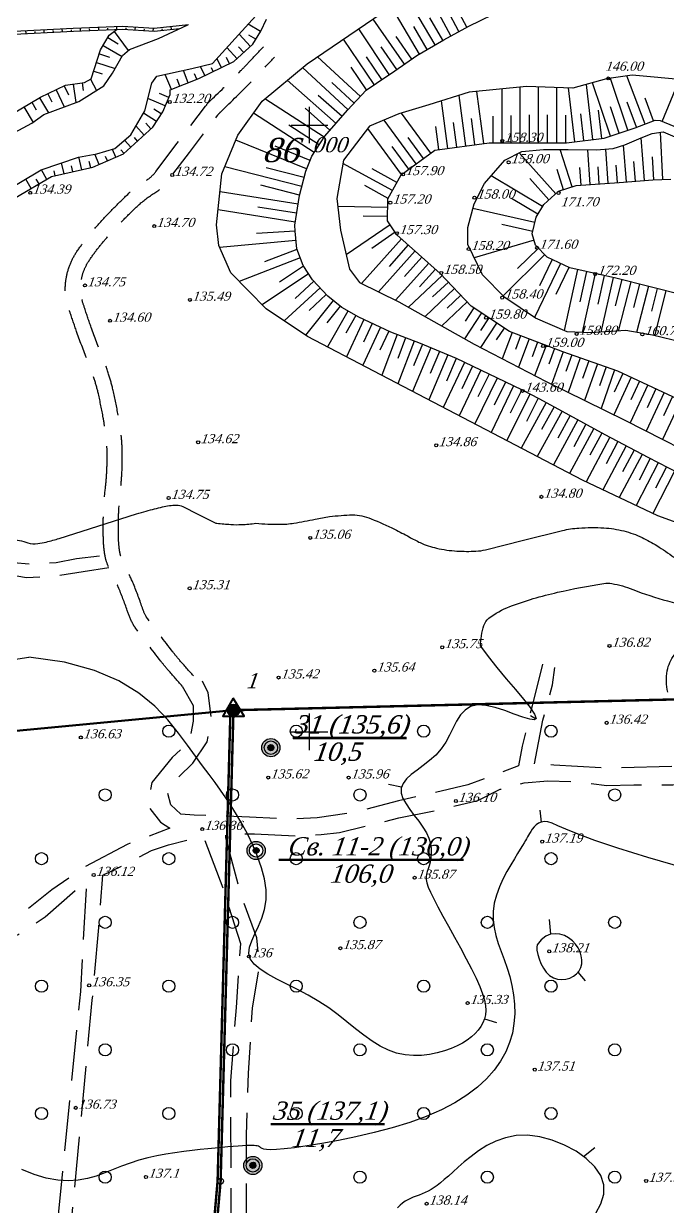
# Model space of a CAD drawing. Header units: millimetres. Extents: x 1400 to 4853, y -623 to 1865.
# Drawn here: x 2692.1 to 2755.8, y 1626.4 to 1743.3 of the extents above; entities that cross this region are included whole.
import ezdxf
from ezdxf.lldxf.tags import DXFTag

# ---------------------------------------------------------------- set-up
doc = ezdxf.new("R2010")
doc.units = ezdxf.units.MM
doc.linetypes.add('AHIDDEN2', pattern=[3, 1.5, -1.5])
doc.linetypes.add('AHIDDEN4', pattern=[7, 5, -2])
for name, color, linetype in [('00_Північ', 7, 'Continuous'), ('00_Північ_відмітки', 7, 'Continuous'), ('0_Лицензия', 6, 'Continuous'), ('CONT-MNR', 7, 'Continuous'), ('Андрей', 7, 'Continuous'), ('кресты', 7, 'Continuous'), ('Оцифровка_2012', 7, 'Continuous'), ('ПИКЕТЫ', 7, 'Continuous'), ('РАСТИТ', 7, 'Continuous'), ('Скважины', 7, 'Continuous'), ('Скважины_2011', 7, 'Continuous'), ('СІТУАЦІЯ', 7, 'Continuous')]:
    doc.layers.add(name, color=color, linetype=linetype)
doc.styles.add('universw', font='timesi.ttf', dxfattribs={"oblique": 10})
tags = doc.linetypes.add('New Line1', pattern=[1.5, 1, -0.5]).pattern_tags.tags
tags[6:7] = [DXFTag(74, 4), DXFTag(75, 0), DXFTag(340, '0'), DXFTag(46, 1.0), DXFTag(50, 0.0), DXFTag(44, 0.0), DXFTag(45, 0.0)]
tags[4:5] = [DXFTag(74, 4), DXFTag(75, 0), DXFTag(340, '0'), DXFTag(46, 1.0), DXFTag(50, 0.0), DXFTag(44, 0.0), DXFTag(45, 0.0)]

# ---------------------------------------------------------------- blocks, each defined once
blk = doc.blocks.new('372')
blk.add_circle((0, 0), 1)
blk = doc.blocks.new('368')
at = {"color": 0, "linetype": 'Continuous'}
blk.add_blockref('372', (0, 0), dxfattribs=at)
blk = doc.blocks.new('Свкажины')
at = {"layer": 'Скважины', "linetype": 'Continuous'}
h = blk.add_hatch(color=5, dxfattribs=at)
h.paths.add_polyline_path([(-3, 0, 1), (3, 0, 1)])
h.paths.add_polyline_path([(2.2, 0, -1), (-2.2, 0, -1)], flags=16)
at = {"layer": 'Скважины', "linetype": 'Continuous', "lineweight": 50}
h = blk.add_hatch(color=2, dxfattribs=at)
edge = h.paths.add_edge_path()
edge.add_arc((0, 0), 1, 0, 360)
at = {"layer": 'Скважины', "color": 0, "linetype": 'Continuous'}
for radius in [3, 2.2, 1]:
    blk.add_circle((0, 0), radius, dxfattribs=at)
blk = doc.blocks.new('Licenzia')
at = {"linetype": 'New Line1', "lineweight": 25}
h = blk.add_hatch(color=6, dxfattribs=at)
h.dxf.hatch_style = 1
h.set_gradient(color1=(255, 0, 255), color2=(255, 0, 255), centered=1, tint=1, name='INVCYLINDER')
edge = h.paths.add_edge_path()
edge.add_arc((0, 0), 2, 0, 360)
at = {"color": 6, "linetype": 'Continuous', "lineweight": 40, "flags": 128}
blk.add_lwpolyline([(-0.08, 4.01), (-3.48, -1.99), (3.45, -1.99)], close=True, dxfattribs=at)
at = {"color": 10, "linetype": 'Continuous', "lineweight": 25}
blk.add_circle((0, 0), 2, dxfattribs=at)

msp = doc.modelspace()

# ---------------------------------------------------------------- hatches: boundary and pattern name
at = {"layer": 'Скважины', "linetype": 'Continuous'}
for color, points in [(0, [(2717.4383, 1671.7444, 1), (2715.6383, 1671.7444, 1)]), (7, [(2716.8383, 1671.7444, 1), (2716.2383, 1671.7444, 1)]), (0, [(2715.6562, 1630.4359, 1), (2713.8562, 1630.4359, 1)]), (7, [(2715.0562, 1630.4359, 1), (2714.4562, 1630.4359, 1)])]:
    msp.add_hatch(color=color, dxfattribs=at).paths.add_polyline_path(points)

# ---------------------------------------------------------------- linework, layer by layer
at = {"color": 6, "linetype": 'Continuous', "lineweight": 60, "flags": 128}
msp.add_lwpolyline([(3144.4144, 1622.5005, 0.24, 0.24, 0), (3032.8199, 1555.7907, 0.24, 0.24, 0), (3018.8744, 1523.7908, 0.24, 0.24, 0), (2987.3207, 1481.6199, 0.24, 0.24, 0), (2991.6614, 1385.4672, 0.24, 0.24, 0), (2843.9613, 1431.7361, 0.24, 0.24, 0), (2695.2589, 1447.0788, 0.24, 0.24, 0), (2711.2688, 1628.8933, 0.24, 0.24, 0), (2712.5497, 1675.7396, 0, 0, 0), (2806.1021, 1678.0284, 0.24, 0.24, 0), (2909.7376, 1712.7799, 0.24, 0.24, 0), (2967.6908, 1719.2535, 0.24, 0.24, 0), (3085.4663, 1716.8193, 0.24, 0.24, 0), (3121.1623, 1734.8067, 0.24, 0.24, 0), (3144.4153, 1734.688, 0.24, 0.24, 0)], format="xyseb", dxfattribs=at)
at = {"color": 1, "linetype": 'Continuous', "lineweight": 211, "const_width": 0.24, "flags": 128}
msp.add_lwpolyline([(2712.8418, 1675.4467), (2806.1546, 1677.7296), (2909.8027, 1712.4853), (2967.7044, 1718.9532), (3084.808, 1716.5431), (3133.365, 1615.9104), (3032.5835, 1555.9992), (3018.6133, 1523.9427), (2987.0162, 1481.7136), (2991.3424, 1385.8815), (2844.0222, 1432.0314), (2695.5837, 1447.3469), (2711.5685, 1628.8761)], close=True, dxfattribs=at)
at = {"color": 7, "linetype": 'Continuous', "lineweight": 50, "flags": 128}
msp.add_lwpolyline([(2758.0423, 1339.7067), (2692.7023, 1344.9267), (2583.6093, 1353.1827, -0.37665893), (2557.6357, 1380.3754), (2553.3126, 1443.2455), (2551.4534, 1466.9327), (2559.0536, 1529.656), (2564.1924, 1580.9801), (2565.5951, 1599.3905), (2569.222, 1641.163, -0.34034588), (2591.1699, 1664.6371), (2631.7289, 1667.7403), (2712.8418, 1675.4467), (2806.1546, 1677.7296)], format="xyb", dxfattribs=at)
at = {"layer": '00_Північ', "linetype": 'Continuous'}
for p, q in [((2692.3277, 1742.3507), (2692.3126, 1742.6503)), ((2694.1254, 1742.4412), (2694.1103, 1742.7408)), ((2695.9231, 1742.5317), (2695.908, 1742.8313)), ((2697.7211, 1742.617), (2697.7082, 1742.9168)), ((2699.5194, 1742.6946), (2699.5065, 1742.9944)), ((2701.3177, 1742.7722), (2701.3048, 1743.072)), ((2703.1143, 1742.7105), (2703.1349, 1743.0098)), ((2704.91, 1742.5865), (2704.9307, 1742.8858)), ((2706.6997, 1742.766), (2706.6673, 1743.0643))]:
    msp.add_line(p, q, dxfattribs=at)
at = {"layer": '00_Північ', "color": 250, "linetype": 'Continuous'}
for p, q in [((2693.2265, 1742.3959), (2693.219, 1742.5457)), ((2695.0243, 1742.4864), (2695.0167, 1742.6362)), ((2696.822, 1742.5769), (2696.8144, 1742.7267)), ((2698.6203, 1742.6558), (2698.6138, 1742.8057)), ((2700.4186, 1742.7334), (2700.4121, 1742.8833)), ((2702.2164, 1742.7725), (2702.2267, 1742.9221)), ((2704.0121, 1742.6485), (2704.0225, 1742.7982)), ((2705.805, 1742.6687), (2705.7888, 1742.8178))]:
    msp.add_line(p, q, dxfattribs=at)
at = {"layer": '00_Північ', "color": 5, "linetype": 'Continuous', "flags": 128}
for points in [[(2689.5149, 1726.3434), (2693.8323, 1728.8727), (2697.5052, 1730.1411), (2699.3351, 1730.4499), (2701.1174, 1730.9724), (2702.6919, 1732.3502), (2704.0705, 1734.7238), (2704.7617, 1737.4297), (2705.273, 1738.1381), (2708.733, 1738.8843), (2710.7616, 1739.3911), (2713.3463, 1742.2335), (2715.0373, 1744.1075)], [(2666.3495, 1695.2727), (2666.5647, 1696.6217), (2665.6452, 1700.043), (2665.2735, 1701.9394), (2665.2735, 1703.3862), (2666.9135, 1706.5477), (2670.3225, 1710.6898), (2671.0192, 1712.8309), (2671.3011, 1714.9549), (2671.1034, 1718.6163), (2671.5512, 1720.0938), (2674.6129, 1722.3992), (2677.3242, 1723.7307), (2683.6655, 1728.5425), (2690.7437, 1732.3529), (2692.8899, 1733.4846), (2694.0929, 1734.335), (2697.5493, 1735.6349), (2700.0011, 1737.1828), (2700.8861, 1738.4458), (2701.8779, 1740.1661), (2702.541, 1740.7676), (2705.4325, 1741.8765), (2708.3372, 1743.2288)], [(2690.5149, 1742.5598), (2696.9887, 1742.8857), (2701.8769, 1743.0967), (2704.9899, 1742.8817), (2708.3849, 1743.2512)]]:
    msp.add_lwpolyline(points, dxfattribs=at)
at = {"layer": '00_Північ', "linetype": 'Continuous', "flags": 128}
for points in [[(2691.2463, 1726.1064), (2694.8414, 1728.2017), (2698.9368, 1729.1386), (2701.963, 1730.4536), (2704.8468, 1733.0786), (2705.836, 1734.6134), (2706.5648, 1736.3303), (2706.5648, 1736.7725), (2709.4281, 1737.9171), (2712.8901, 1739.582), (2714.7677, 1741.3103), (2715.5318, 1742.6012), (2716.0958, 1743.7648)], [(2687.146, 1732.1663), (2693.7507, 1736.0585), (2696.2232, 1737.2389), (2698.113, 1737.5222), (2698.7744, 1737.8841), (2699.6953, 1740.7357), (2700.5392, 1742.1977), (2701.3196, 1742.7723)], [(2690.53, 1742.2602), (2697.0027, 1742.586), (2701.8731, 1742.7962), (2704.9959, 1742.5806), (2707.5395, 1742.8574)], [(2757.7001, 1737.7445), (2752.2871, 1738.238), (2749.7421, 1737.8584), (2746.4135, 1736.959), (2741.8185, 1737.1048), (2736.145, 1736.5481), (2732.1588, 1735.3174), (2729.2096, 1734.4105), (2726.2929, 1733.1798), (2723.7326, 1729.8438), (2723.052, 1726.0544), (2723.4344, 1722.8972), (2724.305, 1719.0625), (2725.3157, 1717.7213), (2729.2088, 1715.8161), (2736.6366, 1711.6424), (2743.7577, 1707.9369), (2751.5564, 1704.1237), (2760.8931, 1699.369)], [(2757.7824, 1705.756), (2750.8742, 1708.9778), (2745.4244, 1710.8955), (2740.1281, 1712.89), (2736.366, 1715.3895), (2733.2863, 1718.6327), (2729.0144, 1722.4552), (2728.0681, 1723.8382), (2728.1145, 1725.9959), (2729.4146, 1728.3857), (2732.7578, 1730.8219), (2738.1423, 1731.5598), (2745.769, 1731.5598), (2749.5046, 1732.0006), (2752.5657, 1733.0376), (2754.5632, 1733.7894), (2755.0561, 1733.7375), (2760.9991, 1731.2904)], [(2757.454, 1716.4544), (2750.6723, 1718.1705), (2746.1146, 1719.1815), (2743.8854, 1720.2526), (2742.7279, 1721.4236), (2742.3993, 1722.5518), (2742.7708, 1724.1798), (2743.5255, 1725.4454), (2745.006, 1726.7568), (2746.7333, 1727.3173), (2750.9755, 1727.6219), (2754.3316, 1727.8848), (2756.107, 1727.9686)]]:
    msp.add_lwpolyline(points, dxfattribs=at)
at = {"layer": '00_Північ_відмітки', "color": 7, "linetype": 'Continuous'}
for centre in [(2749.9049, 1737.914), (2706.5403, 1735.5827), (2739.4269, 1731.7288), (2740.0545, 1729.6181), (2706.7809, 1728.3649), (2729.6173, 1728.4383), (2692.7353, 1726.6096), (2736.6823, 1726.1241), (2744.993, 1726.5891), (2728.3541, 1725.6292), (2704.9986, 1723.314), (2729.0064, 1722.6077), (2736.1087, 1721.037), (2742.8716, 1721.1625), (2733.3922, 1718.6762), (2748.6246, 1718.5804), (2698.1475, 1717.4488), (2708.5305, 1716.0207), (2739.4241, 1716.2421), (2737.8346, 1714.2559), (2700.6401, 1713.948), (2746.7882, 1712.6557), (2753.2828, 1712.616), (2743.4683, 1711.4565), (2741.4295, 1707.0178), (2709.3455, 1701.9367), (2732.8964, 1701.6402), (2706.4268, 1696.4269), (2743.3035, 1696.5441), (2720.4296, 1692.484)]:
    msp.add_circle(centre, 0.15, dxfattribs=at)
at = {"layer": 'CONT-MNR', "linetype": 'Continuous'}
for p, q in [((2735.936, 1742.9691), (2733.62, 1747.2758)), ((2734.3507, 1742.1166), (2731.9672, 1746.5488)), ((2731.2339, 1740.3158), (2728.538, 1744.8873)), ((2732.7844, 1741.2302), (2730.1468, 1745.7027)), ((2729.7438, 1739.3074), (2726.6454, 1743.7747)), ((2701.032, 1742.5606), (2702.4279, 1740.665)), ((2715.5121, 1742.568), (2714.2971, 1743.2872)), ((2728.2565, 1738.2936), (2725.2522, 1742.8324)), ((2714.5186, 1741.081), (2713.4015, 1742.2946)), ((2726.7573, 1737.2974), (2723.7084, 1741.7882)), ((2699.9453, 1741.1688), (2701.8291, 1740.0813)), ((2713.1943, 1739.862), (2712.1859, 1740.9574)), ((2725.3927, 1736.1417), (2721.1492, 1740.0573)), ((2699.2958, 1739.4987), (2701.1483, 1738.9005)), ((2710.0183, 1738.201), (2709.5871, 1739.0977)), ((2711.6405, 1738.9811), (2711.2075, 1739.8815)), ((2724.172, 1734.8188), (2719.6606, 1738.9816)), ((2698.6838, 1737.8345), (2699.2871, 1736.732)), ((2706.6934, 1736.8239), (2706.0971, 1738.3158)), ((2708.3648, 1737.4921), (2707.8817, 1738.7007)), ((2722.9816, 1733.4687), (2718.1447, 1737.726)), ((2751.8546, 1732.7967), (2750.1207, 1737.9149)), ((2753.5476, 1733.4072), (2751.759, 1738.1592)), ((2755.2588, 1733.654), (2756.9706, 1737.811)), ((2695.2861, 1736.7915), (2696.0987, 1735.0894)), ((2696.9764, 1737.3518), (2697.2506, 1735.5226)), ((2737.6166, 1731.4878), (2736.9127, 1736.6234)), ((2739.4117, 1731.5598), (2739.4117, 1736.8686)), ((2741.2117, 1731.5598), (2741.2117, 1737.0452)), ((2743.0117, 1731.5598), (2743.0117, 1737.0669)), ((2744.8117, 1731.5598), (2744.8117, 1737.0098)), ((2746.6059, 1731.6586), (2745.9789, 1736.9728)), ((2748.3935, 1731.8695), (2747.7504, 1737.3202)), ((2750.1498, 1732.2191), (2748.3654, 1737.4864)), ((2693.6657, 1736.0084), (2694.5505, 1734.5071)), ((2706.0884, 1735.208), (2704.3795, 1735.9334)), ((2721.8059, 1732.1073), (2715.9316, 1735.8929)), ((2734.0499, 1730.999), (2733.4053, 1735.7022)), ((2735.8333, 1731.2434), (2735.1484, 1736.2404)), ((2692.115, 1735.0946), (2693.0126, 1733.5714)), ((2705.2108, 1733.6433), (2703.9245, 1734.4724)), ((2720.8309, 1730.5942), (2714.8168, 1734.4699)), ((2732.3571, 1730.5299), (2729.4708, 1734.4908)), ((2704.0126, 1732.3192), (2703.1953, 1733.217)), ((2730.9024, 1729.4699), (2727.7507, 1733.7949)), ((2729.4476, 1728.4098), (2726.1281, 1732.9651)), ((2753.5073, 1727.8202), (2753.1769, 1732.039)), ((2755.3037, 1727.9307), (2755.0834, 1732.5971)), ((2701.2032, 1730.1234), (2700.8663, 1730.8987)), ((2702.6815, 1731.1075), (2702.0565, 1731.7941)), ((2720.0779, 1728.9656), (2713.0886, 1731.819)), ((2746.3458, 1727.1916), (2745.1499, 1730.8773)), ((2748.1224, 1727.417), (2747.8756, 1730.8535)), ((2749.9177, 1727.546), (2749.6745, 1730.9329)), ((2751.7128, 1727.6797), (2751.4279, 1731.3171)), ((2696.0816, 1728.4855), (2695.8348, 1729.5643)), ((2697.8363, 1728.8869), (2697.5477, 1730.1483)), ((2699.5523, 1729.4061), (2699.1149, 1730.4127)), ((2728.5739, 1726.8405), (2723.6721, 1729.5072)), ((2744.713, 1726.4973), (2741.1152, 1730.559)), ((2694.3855, 1727.936), (2693.8383, 1728.8748)), ((2719.599, 1727.2325), (2711.9966, 1729.1801)), ((2692.8303, 1727.0296), (2692.2846, 1727.966)), ((2743.4161, 1725.262), (2738.3372, 1728.2904)), ((2719.2303, 1725.4726), (2711.5136, 1726.714)), ((2718.9444, 1723.6954), (2711.3218, 1724.9217)), ((2728.0965, 1725.1575), (2723.1478, 1725.264)), ((2742.6507, 1723.6533), (2736.5305, 1725.05)), ((2728.3393, 1723.4418), (2723.9869, 1720.4637)), ((2719.014, 1721.9043), (2711.4594, 1721.2044)), ((2729.4649, 1722.052), (2725.5063, 1717.628)), ((2742.5867, 1721.9083), (2736.6627, 1720.1825)), ((2719.4327, 1720.1712), (2713.4101, 1717.8473)), ((2730.8063, 1720.8518), (2727.1861, 1716.8059)), ((2743.6384, 1720.5025), (2739.5154, 1716.4273)), ((2732.1477, 1719.6515), (2728.866, 1715.9838)), ((2745.1911, 1719.6252), (2742.6141, 1714.2617)), ((2746.8716, 1719.0136), (2745.5365, 1712.9948)), ((2720.2712, 1718.5907), (2715.6881, 1715.5334)), ((2733.4737, 1718.4354), (2730.1553, 1715.2842)), ((2748.6289, 1718.6238), (2747.3337, 1712.785)), ((2750.3862, 1718.234), (2749.1834, 1712.8116)), ((2721.4056, 1717.1998), (2717.8673, 1713.9418)), ((2734.7132, 1717.1301), (2731.7975, 1714.3615)), ((2752.1332, 1717.8008), (2750.8995, 1712.9256)), ((2753.8782, 1717.3592), (2752.7217, 1712.7891)), ((2755.6232, 1716.9177), (2754.496, 1712.4633)), ((2722.695, 1715.9506), (2719.9543, 1712.5452)), ((2735.9526, 1715.8248), (2733.4398, 1713.4387)), ((2724.1616, 1714.9167), (2722.1461, 1711.3682)), ((2737.3652, 1714.7256), (2735.6756, 1712.1824)), ((2725.747, 1714.0669), (2724.0288, 1710.3849)), ((2727.3781, 1713.3057), (2725.6259, 1709.5508)), ((2738.8645, 1713.7295), (2737.2617, 1711.3171)), ((2729.0285, 1712.5901), (2727.5009, 1708.5715)), ((2740.3929, 1712.7902), (2739.416, 1710.1961)), ((2742.0774, 1712.1559), (2741.0243, 1709.3593)), ((2730.711, 1711.9505), (2729.1075, 1707.7321)), ((2732.3779, 1711.272), (2730.5587, 1706.9739)), ((2743.7619, 1711.5216), (2742.6325, 1708.5224)), ((2745.4466, 1710.8877), (2744.3127, 1707.6655)), ((2734.0356, 1710.5703), (2732.1593, 1706.1376)), ((2735.6789, 1709.8369), (2733.5836, 1705.3935)), ((2747.1445, 1710.2902), (2745.9408, 1706.8695)), ((2748.8425, 1709.6927), (2747.5689, 1706.0734)), ((2737.307, 1709.0691), (2735.1803, 1704.5593)), ((2750.5404, 1709.0952), (2749.197, 1705.2774)), ((2738.9302, 1708.2913), (2736.7216, 1703.754)), ((2740.5487, 1707.5035), (2738.3177, 1702.9202)), ((2752.1848, 1708.3665), (2750.4568, 1704.6613)), ((2753.8162, 1707.6057), (2752.0702, 1703.8621)), ((2742.1629, 1706.7072), (2739.8663, 1702.1111)), ((2755.4475, 1706.8449), (2753.6752, 1703.0447)), ((2743.7598, 1705.8773), (2741.2927, 1701.3659)), ((2745.3391, 1705.0136), (2742.8884, 1700.5322)), ((2757.0788, 1706.0841), (2755.2801, 1702.2274)), ((2746.9184, 1704.15), (2744.4844, 1699.6983)), ((2748.4978, 1703.2865), (2746.0801, 1698.8647)), ((2750.0803, 1702.4289), (2747.7384, 1698.017)), ((2751.6702, 1701.5849), (2749.3672, 1697.2464)), ((2753.2601, 1700.741), (2750.996, 1696.4758)), ((2754.8571, 1699.9107), (2752.6839, 1695.6773)), ((2756.4584, 1699.0887), (2754.3119, 1694.9071))]:
    msp.add_line(p, q, dxfattribs=at)
at = {"layer": 'CONT-MNR', "color": 250, "linetype": 'Continuous'}
for p, q in [((2735.1433, 1742.5428), (2733.9684, 1744.7276)), ((2733.5596, 1741.6874), (2732.2575, 1743.8955)), ((2732.0092, 1740.773), (2730.6758, 1743.034)), ((2700.3952, 1741.9483), (2701.4486, 1741.3402)), ((2715.0537, 1741.7935), (2714.3678, 1742.1995)), ((2730.4833, 1739.8203), (2728.9371, 1742.0496)), ((2699.5724, 1740.3552), (2700.5902, 1740.0265)), ((2713.8564, 1740.4715), (2713.3251, 1741.0487)), ((2727.506, 1737.7968), (2726.0063, 1740.0625)), ((2729.0042, 1738.7944), (2727.452, 1741.0324)), ((2710.8294, 1738.591), (2710.654, 1738.9557)), ((2712.4516, 1739.3711), (2712.1562, 1739.9855)), ((2726.0127, 1736.7918), (2724.4878, 1739.0379)), ((2699.0192, 1738.6423), (2699.8366, 1738.3783)), ((2707.5291, 1737.158), (2707.2593, 1737.8331)), ((2709.2005, 1737.8261), (2708.987, 1738.3603)), ((2696.0983, 1737.1792), (2696.5212, 1736.2933)), ((2697.8664, 1737.4852), (2697.9794, 1736.7315)), ((2724.7823, 1735.4803), (2722.5828, 1737.5098)), ((2692.8904, 1735.5515), (2693.3202, 1734.8221)), ((2694.4739, 1736.4037), (2694.8635, 1735.5876)), ((2706.4401, 1736.0364), (2705.5224, 1736.426)), ((2723.5762, 1734.1443), (2721.2113, 1736.2258)), ((2752.7053, 1733.0901), (2751.7769, 1735.5568)), ((2754.3899, 1733.7242), (2753.5476, 1735.962)), ((2705.6983, 1734.3998), (2704.9639, 1734.8732)), ((2722.387, 1732.7931), (2719.9149, 1734.9689)), ((2740.3117, 1731.5598), (2740.3117, 1734.2584)), ((2742.1117, 1731.5598), (2742.1117, 1734.3276)), ((2743.9117, 1731.5598), (2743.9117, 1734.2991)), ((2745.7117, 1731.5598), (2745.7117, 1734.2705)), ((2747.4997, 1731.764), (2747.1859, 1734.4235)), ((2749.2873, 1731.9749), (2748.958, 1734.7662)), ((2751.0022, 1732.5079), (2750.119, 1735.1148)), ((2704.6781, 1732.925), (2704.1738, 1733.4791)), ((2721.3184, 1731.3508), (2718.327, 1733.2785)), ((2733.1583, 1730.8768), (2732.846, 1733.155)), ((2734.9416, 1731.1212), (2734.6092, 1733.5463)), ((2736.7249, 1731.3656), (2736.3724, 1733.9375)), ((2738.5117, 1731.5598), (2738.5117, 1734.1701)), ((2703.347, 1731.7134), (2703.0342, 1732.0571)), ((2731.6297, 1729.9999), (2730.1161, 1732.0771)), ((2702.0159, 1730.5017), (2701.6975, 1730.8515)), ((2720.4181, 1729.7988), (2716.9652, 1731.2085)), ((2730.175, 1728.9398), (2728.537, 1731.1877)), ((2698.7136, 1729.0876), (2698.5751, 1729.6929)), ((2700.3777, 1729.7647), (2700.1868, 1730.2042)), ((2752.61, 1727.7499), (2752.4565, 1729.7106)), ((2754.4047, 1727.8882), (2754.2969, 1730.1713)), ((2695.2043, 1728.2847), (2695.0917, 1728.7768)), ((2696.959, 1728.6862), (2696.8247, 1729.273)), ((2719.8224, 1728.1044), (2716.0833, 1729.0622)), ((2729.004, 1727.631), (2726.5457, 1728.9685)), ((2745.4898, 1726.9138), (2744.8473, 1728.8939)), ((2747.2247, 1727.3526), (2747.0985, 1729.1092)), ((2749.02, 1727.4815), (2748.8992, 1729.165)), ((2750.8154, 1727.6104), (2750.6919, 1729.3312)), ((2693.6079, 1727.4828), (2693.3345, 1727.9518)), ((2719.3757, 1726.3607), (2715.5311, 1727.3456)), ((2728.1438, 1726.0499), (2725.8242, 1727.3118)), ((2744.0393, 1725.9006), (2742.1605, 1728.0215)), ((2742.9552, 1724.489), (2740.3478, 1726.0436)), ((2719.0873, 1724.584), (2715.2525, 1725.2009)), ((2728.0771, 1724.2577), (2725.6671, 1724.3096)), ((2718.9311, 1722.8005), (2715.1051, 1722.5675)), ((2728.8475, 1722.699), (2726.5244, 1721.1094)), ((2742.4504, 1722.7758), (2739.3698, 1723.4789)), ((2730.1356, 1721.4519), (2728.2409, 1719.3344)), ((2719.1087, 1721.0109), (2715.9153, 1719.7787)), ((2731.477, 1720.2516), (2729.7515, 1718.3233)), ((2743.0057, 1721.1426), (2740.9444, 1719.1052)), ((2719.7717, 1719.3394), (2717.4084, 1717.7629)), ((2732.8184, 1719.0514), (2731.2514, 1717.3001)), ((2744.3799, 1720.015), (2743.121, 1717.3949)), ((2746.0023, 1719.2355), (2744.718, 1716.5623)), ((2720.7959, 1717.8619), (2718.9469, 1716.1593)), ((2747.7503, 1718.8187), (2747.0862, 1715.8249)), ((2749.5076, 1718.4289), (2748.8777, 1715.5892)), ((2751.2607, 1718.0216), (2750.608, 1715.4423)), ((2734.0934, 1717.7827), (2732.5349, 1716.3028)), ((2753.0057, 1717.58), (2752.4193, 1715.2626)), ((2754.7507, 1717.1384), (2754.1806, 1714.8858)), ((2722.0152, 1716.5377), (2720.326, 1714.9823)), ((2735.3329, 1716.4775), (2733.9758, 1715.1888)), ((2723.3961, 1715.3863), (2722.0727, 1713.742)), ((2724.9442, 1714.4722), (2723.9442, 1712.7118)), ((2736.6156, 1715.2236), (2735.7522, 1713.9241)), ((2726.5625, 1713.6863), (2725.695, 1711.8271)), ((2738.1149, 1714.2275), (2737.2886, 1712.9839)), ((2739.6141, 1713.2314), (2738.8394, 1712.0654)), ((2728.1937, 1712.9251), (2727.3091, 1711.0295)), ((2729.8698, 1712.2703), (2729.087, 1710.211)), ((2741.2351, 1712.4731), (2740.7276, 1711.1254)), ((2731.5491, 1711.6228), (2730.6538, 1709.5074)), ((2733.2068, 1710.9212), (2732.2829, 1708.7385)), ((2742.9196, 1711.8387), (2742.374, 1710.3898)), ((2744.6042, 1711.2044), (2744.0204, 1709.6542)), ((2734.8644, 1710.2195), (2733.912, 1707.9695)), ((2746.2956, 1710.5889), (2745.7112, 1708.9282)), ((2747.9935, 1709.9915), (2747.3742, 1708.2314)), ((2736.493, 1709.453), (2735.4375, 1707.2147)), ((2738.121, 1708.6852), (2737.0223, 1706.4281)), ((2749.6915, 1709.394), (2749.0372, 1707.5347)), ((2751.3692, 1708.7469), (2750.5087, 1706.9018)), ((2739.7394, 1707.8974), (2738.6295, 1705.6172)), ((2753.0005, 1707.9861), (2752.133, 1706.126)), ((2741.3579, 1707.1095), (2740.2132, 1704.8187)), ((2742.968, 1706.3049), (2741.8161, 1703.9996)), ((2754.6318, 1707.2253), (2753.7522, 1705.3394)), ((2756.2631, 1706.4645), (2755.3704, 1704.5503)), ((2744.5495, 1705.4454), (2743.32, 1703.1972)), ((2746.1288, 1704.5818), (2744.9077, 1702.3485)), ((2747.7081, 1703.7183), (2746.4952, 1701.4999)), ((2749.2875, 1702.8548), (2748.0827, 1700.6513)), ((2750.8752, 1702.0069), (2749.714, 1699.8193)), ((2752.4651, 1701.1629), (2751.3234, 1699.012)), ((2754.0564, 1700.3217), (2752.9632, 1698.192)), ((2755.6578, 1699.4997), (2754.5778, 1697.3959))]:
    msp.add_line(p, q, dxfattribs=at)
at = {"layer": 'CONT-MNR', "linetype": 'Continuous', "flags": 128}
msp.add_lwpolyline([(2760.2793, 1711.0633), (2754.2797, 1712.5156), (2751.6575, 1712.9759), (2748.157, 1712.7435), (2745.8543, 1712.8597), (2742.7076, 1714.1979), (2739.6711, 1716.2697), (2737.4812, 1718.4874), (2736.0321, 1721.4885), (2736.0059, 1723.1624), (2736.6601, 1725.5163), (2737.67, 1727.5165), (2739.6706, 1729.8371), (2741.3729, 1730.6878), (2743.5124, 1730.8717), (2745.9384, 1730.8801), (2748.71, 1730.8421), (2750.4052, 1731.0016), (2751.5522, 1731.3554), (2753.1664, 1732.0347), (2754.2605, 1732.4836), (2755.3435, 1732.6329), (2756.974, 1731.9363)], dxfattribs=at)
at = {"layer": 'CONT-MNR', "color": 30, "linetype": 'Continuous', "flags": 128}
for points in [[(2690.8575, 1692.3193, -0.06873064), (2692.4893, 1692.011, 0.11558975), (2693.4808, 1691.9178, 0.02581402), (2694.3246, 1692.0783, 0.01663273), (2695.6079, 1692.4374), (2699.4389, 1693.6482), (2703.2415, 1694.8501, -0.01012679), (2704.219, 1695.1374, -0.00627258), (2705.8115, 1695.5492, -0.05503732), (2707.2007, 1695.7317, -0.12159445), (2707.8266, 1695.5908), (2709.3224, 1694.8433), (2711.1008, 1693.9547, 0.0921666), (2711.1907, 1693.9289, 0.00621138), (2712.563, 1693.8143, 0.0294068), (2713.6431, 1693.8012, 0.02241882), (2715.0535, 1693.9306)], [(2715.0535, 1693.9306, 0.02288953), (2717.423, 1693.828, 0.03891621), (2718.8149, 1693.9401, 0.01457452), (2720.9313, 1694.3411, -0.02187154), (2722.3458, 1694.5878, -0.02645211), (2724.6135, 1694.7606, -0.06433472), (2725.5466, 1694.6619, -0.03907059), (2726.455, 1694.369, -0.01463801), (2728.7789, 1693.3332, -0.01727827), (2730.2169, 1692.5788, 0.02259141), (2731.3231, 1692.0134, 0.05055642), (2732.9328, 1691.4687, 0.04224917), (2734.9446, 1691.1834, 0.02545087), (2736.8291, 1691.1731, 0.04990095), (2737.7818, 1691.3123), (2741.5218, 1692.2467), (2745.3756, 1693.2096, -0.0453506), (2747.0009, 1693.4622, -0.02998959), (2749.4854, 1693.4711, -0.0478036), (2751.4491, 1693.1705, -0.049417), (2753.2571, 1692.5183, -0.02757544), (2754.7241, 1691.7168, -0.02268915), (2756.3998, 1690.5689, -0.04987583)], [(2737.2609, 1681.7682, -0.06219773), (2737.6137, 1683.8316, -0.15613558), (2738.0965, 1684.5323, -0.07413338), (2740.1598, 1685.6856, -0.03532958), (2744.8911, 1687.103, -0.01494338), (2749.4672, 1687.9857, -0.08647343), (2750.2783, 1687.9761, -0.04740482), (2752.3319, 1687.3875, 0.02788865), (2755.7759, 1686.2535, 0.00631915), (2759.4644, 1685.3129, 0.00483686), (2764.3095, 1684.1919, 0.04038566), (2765.6819, 1684.0028, 0.01607867), (2769.1559, 1683.9191)], [(2755.7992, 1677.2474, -0.10353313), (2755.743, 1679.3415, -0.12524506), (2756.4663, 1680.9242, -0.04965999), (2757.8487, 1682.3297, -0.14679876), (2758.4739, 1682.5961, -0.01200944), (2759.9352, 1682.7242, -0.01135654), (2761.4852, 1682.7872, -0.00131724), (2762.9908, 1682.8103, 0.00094985), (2765.0787, 1682.8407, 0.00795279), (2766.2637, 1682.8791, 0.00410822), (2768.555, 1683.0087)]]:
    msp.add_lwpolyline(points, format="xyb", dxfattribs=at)
for points in [[(2737.2609, 1681.7682), (2738.0271, 1680.7422), (2738.9029, 1679.6583), (2739.8226, 1678.5647), (2740.7204, 1677.5098), (2741.5307, 1676.5419), (2742.1875, 1675.7092), (2742.6252, 1675.06), (2742.7781, 1674.6426), (2742.602, 1674.4867), (2742.1398, 1674.5482), (2741.4559, 1674.7643), (2740.6147, 1675.0721), (2739.6807, 1675.4091), (2738.7183, 1675.7124), (2737.792, 1675.9192), (2736.9663, 1675.9668), (2736.2892, 1675.8092), (2735.744, 1675.4669), (2735.2974, 1674.9769), (2734.9161, 1674.3767), (2734.567, 1673.7032), (2734.2169, 1672.9938), (2733.8326, 1672.2856), (2733.3808, 1671.6157), (2732.8402, 1671.013), (2732.237, 1670.4719), (2731.609, 1669.9787), (2730.9943, 1669.5194), (2730.4308, 1669.0802), (2729.9566, 1668.6472), (2729.6095, 1668.2064), (2729.4275, 1667.7441), (2729.4358, 1667.2496), (2729.6084, 1666.7262), (2729.9064, 1666.1801), (2730.2912, 1665.6178), (2730.7239, 1665.0457), (2731.1656, 1664.4703), (2731.5776, 1663.8979), (2731.9211, 1663.3351), (2732.1662, 1662.7879), (2732.3185, 1662.2608), (2732.3924, 1661.7581), (2732.4026, 1661.2839), (2732.3635, 1660.8426), (2732.2896, 1660.4384), (2732.1954, 1660.0754), (2732.0955, 1659.7579), (2732.004, 1659.4851), (2731.9336, 1659.2361), (2731.8966, 1658.9853), (2731.9055, 1658.7066), (2731.9725, 1658.3744), (2732.11, 1657.9628), (2732.3304, 1657.4459), (2732.646, 1656.7979), (2733.0628, 1656.0031), (2733.5616, 1655.0859), (2734.1167, 1654.0806), (2734.7027, 1653.0218), (2735.2939, 1651.9437), (2735.8647, 1650.8809), (2736.3896, 1649.8678), (2736.8429, 1648.9388), (2737.2044, 1648.1203), (2737.4747, 1647.4065), (2737.6598, 1646.7835), (2737.7655, 1646.2376), (2737.7979, 1645.7549), (2737.763, 1645.3215), (2737.6665, 1644.9236), (2737.5146, 1644.5474), (2737.3118, 1644.1817), (2737.0578, 1643.8256), (2736.7507, 1643.4809), (2736.389, 1643.1496), (2735.971, 1642.8334), (2735.4948, 1642.5341), (2734.9589, 1642.2536), (2734.3615, 1641.9936), (2733.7029, 1641.7578), (2732.991, 1641.5574), (2732.2358, 1641.4051), (2731.4473, 1641.3139), (2730.6353, 1641.2967), (2729.8098, 1641.3664), (2728.9808, 1641.536), (2728.1582, 1641.8182), (2727.3485, 1642.2201), (2726.545, 1642.7251), (2725.7372, 1643.3108), (2724.9151, 1643.9546), (2724.0684, 1644.6341), (2723.1868, 1645.3268), (2722.2601, 1646.0102), (2721.278, 1646.6618), (2720.2388, 1647.2647), (2719.1742, 1647.8241), (2718.1243, 1648.3508), (2717.1293, 1648.8556), (2716.2294, 1649.3491), (2715.4647, 1649.8422), (2714.8754, 1650.3456), (2714.5017, 1650.8701), (2714.368, 1651.4257), (2714.4362, 1652.0188), (2714.6526, 1652.6553), (2714.9633, 1653.3409), (2715.3146, 1654.0814), (2715.6526, 1654.8826), (2715.9235, 1655.7501), (2716.0736, 1656.6898), (2716.0621, 1657.7027), (2715.9005, 1658.7717), (2715.6134, 1659.8749), (2715.2253, 1660.9905), (2714.7609, 1662.0965), (2714.2445, 1663.1711), (2713.7008, 1664.1925), (2713.1544, 1665.1388), (2712.6233, 1665.9971), (2712.0996, 1666.7904), (2711.5686, 1667.5506), (2711.0161, 1668.3098), (2710.4275, 1669.0998), (2709.7883, 1669.9527), (2709.0841, 1670.9003), (2708.3004, 1671.9746), (2707.4132, 1673.1914), (2706.361, 1674.502), (2705.0724, 1675.8413), (2703.4765, 1677.1445), (2701.5019, 1678.3466), (2699.0777, 1679.3826), (2696.1325, 1680.1876), (2692.5954, 1680.6967)], [(2742.8753, 1652.2529), (2742.8371, 1652.0342), (2742.8584, 1651.709), (2742.9369, 1651.3075), (2743.0706, 1650.86), (2743.2571, 1650.3966), (2743.4944, 1649.9477), (2743.78, 1649.5434), (2744.112, 1649.214), (2744.4858, 1648.9833), (2744.888, 1648.8501), (2745.3031, 1648.8067), (2745.7156, 1648.8454), (2746.1098, 1648.9586), (2746.4701, 1649.1387), (2746.781, 1649.3779), (2747.0269, 1649.6686), (2747.1953, 1650.0027), (2747.286, 1650.3697), (2747.3021, 1650.7584), (2747.2463, 1651.1579), (2747.1217, 1651.5572), (2746.9311, 1651.9452), (2746.6776, 1652.3109), (2746.3641, 1652.6433), (2745.995, 1652.9302), (2745.5815, 1653.1556), (2745.1362, 1653.3023), (2744.6717, 1653.353), (2744.2007, 1653.2906), (2743.7359, 1653.0979), (2743.2899, 1652.7577), (2742.8753, 1652.2529)], [(2748.6895, 1625.7081), (2749.1903, 1626.6547), (2749.4743, 1627.5946), (2749.4806, 1628.5234), (2749.1675, 1629.4335), (2748.5688, 1630.3047), (2747.7371, 1631.114), (2746.7252, 1631.8383), (2745.5858, 1632.4545), (2744.3715, 1632.9393), (2743.1352, 1633.2699), (2741.9295, 1633.4229), (2740.7981, 1633.3846), (2739.7485, 1633.1787), (2738.7792, 1632.8379), (2737.8885, 1632.3952), (2737.0749, 1631.8836), (2736.337, 1631.3358), (2735.6731, 1630.7849), (2735.0817, 1630.2637), (2734.5599, 1629.7989), (2734.0996, 1629.3917), (2733.6911, 1629.0375), (2733.3251, 1628.7311), (2732.9919, 1628.4679), (2732.6821, 1628.2428), (2732.3862, 1628.0511), (2732.0945, 1627.8877), (2731.7997, 1627.7476), (2731.5024, 1627.6247), (2731.2053, 1627.5125), (2730.911, 1627.4049), (2730.6222, 1627.2953), (2730.3417, 1627.1774), (2730.0721, 1627.0449), (2729.8161, 1626.8914), (2729.5732, 1626.7112), (2729.3307, 1626.5007), (2729.0726, 1626.2571)]]:
    msp.add_lwpolyline(points, dxfattribs=at)
for points, elevation in [([(2683.1761, 1677.1246), (2687.3824, 1679.895), (2692.5954, 1680.6967)], 40.8), ([(2742.7183, 1674.5896), (2742.2056, 1674.8986)], 40.8), ([(2729.4601, 1667.827), (2728.1765, 1668.0977)], 40.8), ([(2743.3173, 1664.3906), (2743.1755, 1665.57)], 41.1), ([(2744.2401, 1653.2958), (2744.1069, 1654.7606)], 41.4), ([(2746.9117, 1649.5324), (2747.6371, 1648.7041)], 41.4), ([(2737.6665, 1644.9236), (2738.8504, 1644.5841)], 40.8), ([(2747.4553, 1631.3157), (2748.5956, 1632.2245)], 41.4)]:
    msp.add_lwpolyline(points, dxfattribs=dict(at, elevation=elevation))
at = {"layer": 'CONT-MNR', "color": 30, "linetype": 'Continuous', "elevation": 41.1}
msp.add_lwpolyline([(2757.5812, 1659.8053), (2753.8153, 1660.8882), (2750.8566, 1661.8071), (2748.596, 1662.5714), (2746.9242, 1663.1905), (2745.7319, 1663.6735), (2744.9099, 1664.03), (2744.349, 1664.2691), (2743.9399, 1664.4003), (2743.5912, 1664.434), (2743.2824, 1664.385), (2743.0108, 1664.2697), (2742.7738, 1664.1041), (2742.5688, 1663.9042), (2742.3929, 1663.6862), (2742.2436, 1663.4663), (2742.1183, 1663.2605), (2742.0127, 1663.0796), (2741.9175, 1662.9125), (2741.8216, 1662.7431), (2741.7142, 1662.555), (2741.5844, 1662.3319), (2741.4211, 1662.0574), (2741.2136, 1661.7153), (2740.9508, 1661.2893), (2740.6276, 1660.7681), (2740.2621, 1660.1613), (2739.8781, 1659.4835), (2739.4994, 1658.7494), (2739.1498, 1657.9737), (2738.8532, 1657.1709), (2738.6334, 1656.3558), (2738.5141, 1655.543), (2738.5117, 1654.7437), (2738.6122, 1653.9551), (2738.7939, 1653.1711), (2739.0353, 1652.3854), (2739.3148, 1651.5919), (2739.6109, 1650.7843), (2739.9019, 1649.9565), (2740.1663, 1649.1022), (2740.3846, 1648.2173), (2740.5453, 1647.3063), (2740.639, 1646.3756), (2740.6562, 1645.4319), (2740.5875, 1644.4816), (2740.4236, 1643.5313), (2740.1549, 1642.5874), (2739.7722, 1641.6566), (2739.2667, 1640.7449), (2738.6335, 1639.8573), (2737.8682, 1638.9983), (2736.9667, 1638.1725), (2735.9246, 1637.3843), (2734.7378, 1636.6383), (2733.402, 1635.939), (2731.913, 1635.291), (2730.276, 1634.6982), (2728.5346, 1634.162), (2726.7418, 1633.6834), (2724.9507, 1633.2632), (2723.2142, 1632.9023), (2721.5855, 1632.6015), (2720.1175, 1632.3617), (2718.8633, 1632.1838), (2717.8614, 1632.067), (2717.0926, 1632.0037), (2716.523, 1631.9848), (2716.1187, 1632.0009), (2715.846, 1632.0429), (2715.6709, 1632.1016), (2715.5597, 1632.1677), (2715.4786, 1632.232), (2715.3981, 1632.2869), (2715.3066, 1632.3312), (2715.1967, 1632.3653), (2715.0612, 1632.3896), (2714.8928, 1632.4044), (2714.6842, 1632.4102), (2714.4281, 1632.4074), (2714.1173, 1632.3964), (2713.746, 1632.3774), (2713.3144, 1632.3504), (2712.8244, 1632.3152), (2712.2777, 1632.2716), (2711.6762, 1632.2196), (2711.0216, 1632.1588), (2710.3157, 1632.0891), (2709.5603, 1632.0104), (2708.7585, 1631.9217), (2707.9186, 1631.8194), (2707.0501, 1631.699), (2706.1626, 1631.5563), (2705.2658, 1631.3866), (2704.3691, 1631.1858), (2703.4821, 1630.9493), (2702.6145, 1630.6727), (2701.7717, 1630.3566), (2700.9432, 1630.0207), (2700.1144, 1629.6898), (2699.2707, 1629.3886), (2698.3976, 1629.1418), (2697.4804, 1628.9741), (2696.5045, 1628.9102), (2695.4553, 1628.9748), (2694.3249, 1629.1871), (2693.1311, 1629.544), (2691.8986, 1630.0369)], dxfattribs=at)
at = {"layer": 'Андрей', "linetype": 'Continuous', "flags": 128}
msp.add_lwpolyline([(2766.555, 1690.4138), (2754.8135, 1694.6698), (2747.3592, 1698.1964), (2726.7283, 1708.9751), (2720.1743, 1712.3979), (2716.0722, 1715.1431), (2712.5674, 1718.7033), (2711.3806, 1721.3822), (2711.1623, 1723.4302), (2711.7009, 1728.4655), (2713.2869, 1732.2983), (2715.6619, 1735.6695), (2720.1135, 1739.3568), (2727.5499, 1744.3865), (2730.8228, 1746.0454), (2740.8104, 1750.4388), (2743.1972, 1750.4388), (2747.8357, 1751.1116), (2753.97, 1752.1861), (2761.6012, 1753.4935)], dxfattribs=at)
at = {"layer": 'кресты', "color": 3, "linetype": 'Continuous'}
for p, q in [((2720.3623, 1731.5067), (2720.3623, 1735.1067)), ((2718.5623, 1733.3067), (2722.1623, 1733.3067)), ((2720.3623, 1671.5067), (2720.3623, 1675.1067)), ((2718.5623, 1673.3067), (2722.1623, 1673.3067))]:
    msp.add_line(p, q, dxfattribs=at)
at = {"layer": 'Оцифровка_2012', "linetype": 'Continuous', "flags": 128}
msp.add_lwpolyline([(2758.9634, 1697.8027), (2753.8585, 1700.4233), (2749.6044, 1702.6815), (2745.7548, 1704.7863), (2743.0816, 1706.2482), (2741.352, 1707.1124), (2738.1162, 1708.6875), (2734.8942, 1710.2069), (2731.3375, 1711.7123), (2728.3983, 1712.8297), (2725.2473, 1714.3), (2723.5431, 1715.268), (2722.1577, 1716.383), (2720.6557, 1718.0142), (2719.7288, 1719.4036), (2719.093, 1721.0515), (2718.9313, 1722.7964), (2718.8952, 1723.3895), (2719.3689, 1726.334), (2719.9842, 1728.736), (2720.5907, 1730.2216), (2721.8677, 1732.2032), (2724.1272, 1734.7703), (2725.9586, 1736.7551), (2726.9852, 1737.452), (2728.8166, 1738.6643), (2730.9929, 1740.1737), (2733.6329, 1741.7306), (2736.1303, 1743.0736), (2739.6374, 1744.7861)], dxfattribs=at)
at = {"layer": 'ПИКЕТЫ', "color": 7, "linetype": 'Continuous'}
for centre in [(2708.5077, 1687.4971), (2733.4893, 1681.671), (2750.0347, 1681.8042), (2726.7761, 1679.3624), (2717.3016, 1678.6727), (2749.7579, 1674.1991), (2697.7425, 1672.7558), (2716.2757, 1668.7902), (2724.2295, 1668.7855), (2734.8403, 1666.4648), (2709.7445, 1663.6933), (2743.3792, 1662.4507), (2699.0107, 1659.1527), (2730.7592, 1658.8756), (2714.3654, 1651.0996), (2723.4132, 1651.9136), (2744.0699, 1651.6), (2698.5648, 1648.238), (2736.002, 1646.4843), (2742.6439, 1639.9102), (2697.2409, 1636.1339), (2714.8203, 1630.618), (2704.1824, 1629.2998), (2753.6632, 1628.9005), (2731.948, 1626.6486)]:
    msp.add_circle(centre, 0.15, dxfattribs=at)
at = {"layer": 'Скважины', "color": 0, "linetype": 'Continuous', "lineweight": 50}
for p, q in [((2718.7138, 1672.7132), (2729.933, 1672.7113)), ((2718.73, 1672.6976), (2729.9491, 1672.6956)), ((2716.5503, 1634.5089), (2727.7694, 1634.507))]:
    msp.add_line(p, q, dxfattribs=at)
at = {"layer": 'Скважины', "color": 0, "linetype": 'Continuous'}
for centre, radius in [((2716.5383, 1671.7444), 0.9), ((2716.5383, 1671.7444), 0.66), ((2716.5383, 1671.7444), 0.3), ((2714.7562, 1630.4359), 0.9), ((2714.7562, 1630.4359), 0.66), ((2714.7562, 1630.4359), 0.3)]:
    msp.add_circle(centre, radius, dxfattribs=at)
at = {"layer": 'Скважины', "color": 7, "linetype": 'Continuous'}
for centre in [(2716.5433, 1671.7042), (2716.6683, 1671.7193), (2714.7612, 1630.3957), (2714.8862, 1630.4108)]:
    msp.add_circle(centre, 0.15, dxfattribs=at)
at = {"layer": 'Скважины', "color": 7}
for centre in [(2716.5433, 1671.7042), (2714.7612, 1630.3957)]:
    msp.add_circle(centre, 0.15, dxfattribs=at)
at = {"layer": 'Скважины_2011', "color": 0, "linetype": 'Continuous', "lineweight": 50}
msp.add_line((2717.342, 1660.6457), (2735.5978, 1660.6426), dxfattribs=at)
at = {"layer": 'СІТУАЦІЯ', "color": 7, "linetype": 'AHIDDEN4', "flags": 128}
for points in [[(2707.7728, 1677.8366, -0.00703184), (2706.3929, 1679.3947, -0.01240545), (2705.6456, 1680.3078, -0.00455291), (2703.1556, 1683.5698, -0.03742125), (2702.8866, 1683.9912, -0.04449954), (2702.3284, 1685.2957, 0.02519819), (2701.4334, 1687.6325, 0.01642272), (2700.7482, 1689.0547, -0.02838181), (2700.3712, 1689.8873, -0.05053091), (2700.1245, 1690.7879, -0.0323895), (2699.977, 1692.2349, -0.01206337), (2699.9562, 1693.8642, -0.01161695), (2700.0147, 1695.5553, -0.01428441), (2700.1818, 1697.4842, 0.01710843), (2700.3122, 1699.0956, 0.01383438), (2700.3438, 1700.7673, 0.01859131), (2700.2866, 1702.0104, 0.01423146), (2700.1899, 1702.8728, 0.00821321), (2699.9556, 1704.3578, 0.01358986), (2699.4738, 1706.7336, 0.02135426), (2699.0622, 1708.2208, 0.01744409), (2698.4587, 1709.8867, -0.00995862), (2697.3582, 1712.7881, -0.0056011), (2696.7003, 1714.7, -0.00916128), (2696.3327, 1715.8804, -0.0670538), (2696.1939, 1716.8007, -0.04568666), (2696.2968, 1718.1595, -0.05201519), (2696.6737, 1719.5173, -0.05376519), (2697.306, 1720.7254, -0.01766279), (2698.234, 1722.0119, -0.01753637), (2699.2576, 1723.2387, -0.00981884), (2700.7594, 1724.8509, -0.01016422), (2702.2714, 1726.349, -0.05237326), (2704.1686, 1727.8089, 0.09278936), (2705.1758, 1728.7216), (2707.2854, 1731.4995), (2710.073, 1735.1702, -0.03930093), (2710.5742, 1735.7324, 0.0070066), (2713.5786, 1738.6937, 0.00518935), (2714.3026, 1739.443, 0.00246409), (2715.8029, 1741.0442)], [(2708.8816, 1678.8467, -0.00703184), (2707.5298, 1680.3733, -0.01240545), (2706.8296, 1681.2288, -0.00455291), (2704.3562, 1684.469, -0.03742125), (2704.2078, 1684.7015, -0.04449954), (2703.7544, 1685.761, 0.02519819), (2702.8054, 1688.2389, 0.01642272), (2702.0774, 1689.7498, -0.02838181), (2701.7706, 1690.4274, -0.05053091), (2701.6038, 1691.0363, -0.0323895), (2701.4759, 1692.2902, -0.01206337), (2701.4561, 1693.8471, -0.01161695), (2701.5122, 1695.4685, -0.01428441), (2701.6719, 1697.3121, 0.01710843), (2701.8106, 1699.0258, 0.01383438), (2701.8437, 1700.7805, 0.01859131), (2701.7814, 1702.135, 0.01423146), (2701.6752, 1703.0822, 0.00821321), (2701.4332, 1704.6159, 0.01358986), (2700.9352, 1707.0715, 0.02135426), (2700.4895, 1708.6822, 0.01744409), (2699.8503, 1710.4465, -0.00995862), (2698.771, 1713.2921, -0.0056011), (2698.124, 1715.1722, -0.00916128), (2697.7728, 1716.3, -0.0670538), (2697.6937, 1716.8243, -0.04568666), (2697.776, 1717.9104, -0.05201519), (2698.0696, 1718.9683, -0.05376519), (2698.5528, 1719.8914, -0.01766279), (2699.4188, 1721.092, -0.01753637), (2700.375, 1722.238, -0.00981884), (2701.8367, 1723.807, -0.01016422), (2703.3053, 1725.2622, -0.05237326), (2704.9542, 1726.531, 0.09278936), (2706.3703, 1727.8144), (2708.48, 1730.5923), (2711.2676, 1734.263, -0.03930093), (2711.6121, 1734.6495, 0.0070066), (2714.6464, 1737.6403, 0.00518935), (2715.3921, 1738.412, 0.00246409), (2716.9025, 1740.0239, 0.00246409)]]:
    msp.add_lwpolyline(points, format="xyb", dxfattribs=at)
for points in [[(2671.5327, 1681.1216), (2673.3712, 1683.986), (2674.9919, 1686.5109), (2676.6443, 1688.6559), (2678.4316, 1690.0117), (2680.4343, 1690.8509), (2682.2646, 1691.3029), (2684.5902, 1691.5611), (2686.7005, 1691.2814), (2689.1338, 1690.6788), (2691.0839, 1690.0416), (2693.0291, 1689.9059), (2695.2909, 1690.0566), (2697.3115, 1690.4334), (2700.1245, 1690.7879)], [(2688.8744, 1689.5793), (2689.8905, 1689.0022), (2692.3504, 1688.57), (2694.9994, 1688.7051), (2697.9729, 1689.1643), (2700.5077, 1689.5558)], [(2777.8025, 1683.0047), (2772.5969, 1681.6671), (2770.5642, 1680.825), (2768.2341, 1679.0911), (2766.3997, 1674.7813), (2765.309, 1671.9575), (2764.4166, 1670.7191), (2761.9874, 1670.1246), (2757.4263, 1669.9264), (2750.0697, 1669.7198), (2744.5171, 1670.0171), (2742.6331, 1670.1657)], [(2715.2143, 1602.9111), (2714.2228, 1604.6449), (2713.9749, 1610.0447), (2714.1244, 1621.8121), (2714.1215, 1633.4288), (2714.3198, 1639.5716), (2714.719, 1645.9929), (2715.4131, 1650.2532), (2715.1652, 1652.9283), (2713.6283, 1657.04), (2712.0863, 1662.8153), (2712.0863, 1663.2116), (2714.9122, 1663.2116), (2719.0766, 1663.0135), (2721.5059, 1663.1621), (2723.3403, 1663.3603), (2729.2126, 1664.8022), (2733.0796, 1665.5948), (2736.9962, 1666.536), (2739.2272, 1667.6259), (2741.6069, 1668.2699), (2743.937, 1668.468), (2746.5646, 1668.369), (2749.7654, 1668.0188), (2752.4426, 1668.0684), (2756.3096, 1668.0684), (2761.1186, 1668.1179), (2763.4487, 1668.2665), (2766.292, 1669.1198), (2767.2835, 1670.8537), (2767.8784, 1673.826), (2768.523, 1676.3525), (2770.4651, 1679.3884), (2772.6464, 1680.181), (2774.3025, 1680.5382)], [(2743.4035, 1680.0117), (2742.3711, 1675.8855), (2741.3879, 1671.9066), (2741.0438, 1669.9417), (2738.7333, 1669.0576), (2736.0107, 1668.0625), (2729.1775, 1666.4906), (2724.9006, 1665.3608), (2721.1153, 1664.8204), (2718.3623, 1664.6731), (2714.4093, 1664.8684), (2710.8698, 1665.0158), (2708.9526, 1665.0649), (2707.6253, 1665.1631), (2706.6421, 1666.0964), (2706.3471, 1667.2262), (2707.0845, 1668.5034), (2708.8051, 1670.2227), (2710.2308, 1672.3349), (2710.6732, 1674.4963), (2710.3291, 1677.1489), (2709.7883, 1678.3278)], [(2742.6169, 1670.1382), (2743.4527, 1674.461), (2744.3867, 1677.9486), (2744.6325, 1679.6679)], [(2707.7728, 1677.8366), (2708.8543, 1675.9208), (2708.8543, 1674.3489), (2708.461, 1672.3349), (2706.7896, 1670.763), (2704.774, 1668.3069), (2704.3316, 1666.0473), (2705.6097, 1664.3772), (2706.5438, 1663.7877), (2702.316, 1662.1667), (2698.0264, 1659.8975), (2694.8801, 1657.687), (2691.7831, 1655.2309), (2690.2959, 1654.3393), (2688.772, 1655.1252), (2687.543, 1657.3357), (2684.9867, 1659.448), (2682.4304, 1660.9216), (2680.2182, 1661.8549), (2679.3825, 1662.9356), (2680.7037, 1668.9954), (2681.9819, 1672.7778), (2682.9159, 1674.7426), (2683.7025, 1676.1672)], [(2712.5399, 1603.6109), (2709.1835, 1603.2116), (2704.3885, 1603.3713), (2700.153, 1603.2116), (2695.7577, 1603.8504), (2694.9585, 1604.09), (2695.6778, 1611.7559), (2696.9564, 1626.3691), (2698.8751, 1646.7883), (2699.5145, 1653.9751), (2699.9309, 1659.1313), (2702.4119, 1660.3511), (2704.7353, 1661.571), (2706.4287, 1662.1219), (2708.4764, 1662.6728), (2709.8941, 1662.8695), (2711.8238, 1657.754), (2713.528, 1652.3837), (2713.0948, 1646.0484), (2712.544, 1638.7883), (2712.587, 1620.3273), (2712.5374, 1613.2433), (2712.5868, 1604.5954), (2712.4876, 1603.6046)], [(2693.4875, 1604.7352), (2687.4729, 1604.9788), (2676.1753, 1606.5219), (2667.316, 1607.0904), (2658.7818, 1607.4153), (2652.8485, 1607.0092), (2649.9225, 1606.7656), (2648.6221, 1607.5777), (2648.7033, 1609.7705), (2651.223, 1613.9937), (2656.81, 1622.02), (2664.4748, 1632.2751), (2670.8405, 1638.6359), (2675.5582, 1644.3002), (2680.4876, 1648.4582), (2684.4566, 1650.697), (2688.6916, 1652.3272), (2691.5723, 1653.2868), (2694.1971, 1655.0139), (2697.654, 1658.0204), (2698.2942, 1658.4042), (2697.7048, 1647.6465), (2696.743, 1638.2058), (2695.2746, 1623.3066), (2694.0325, 1608.0692), (2693.4875, 1604.7352)]]:
    msp.add_lwpolyline(points, dxfattribs=at)

# ---------------------------------------------------------------- block references
at = {"layer": '0_Лицензия', "color": 6, "linetype": 'New Line1', "lineweight": 25, "xscale": 0.3, "yscale": 0.3, "zscale": 0.3}
msp.add_blockref('Licenzia', (2712.8467, 1675.4468), dxfattribs=at)
at = {"layer": 'РАСТИТ', "color": 7, "linetype": 'Continuous'}
for p, xscale, yscale, zscale in [((2712.842, 1675.5184), 0.3, 0.3, 0.3), ((2706.4507, 1673.37), 0.6, 0.6, 0.6), ((2719.0507, 1673.37), 0.6, 0.6, 0.6), ((2731.6507, 1673.37), 0.6, 0.6, 0.6), ((2744.2507, 1673.37), 0.6, 0.6, 0.6), ((2700.1507, 1667.07), 0.6, 0.6, 0.6), ((2712.7507, 1667.07), 0.6, 0.6, 0.6), ((2725.3507, 1667.07), 0.6, 0.6, 0.6), ((2750.5507, 1667.07), 0.6, 0.6, 0.6), ((2693.8507, 1660.77), 0.6, 0.6, 0.6), ((2706.4507, 1660.77), 0.6, 0.6, 0.6), ((2719.0507, 1660.77), 0.6, 0.6, 0.6), ((2731.6507, 1660.77), 0.6, 0.6, 0.6), ((2744.2507, 1660.77), 0.6, 0.6, 0.6), ((2700.1507, 1654.47), 0.6, 0.6, 0.6), ((2712.7507, 1654.47), 0.6, 0.6, 0.6), ((2725.3507, 1654.47), 0.6, 0.6, 0.6), ((2737.9507, 1654.47), 0.6, 0.6, 0.6), ((2750.5507, 1654.47), 0.6, 0.6, 0.6), ((2693.8507, 1648.17), 0.6, 0.6, 0.6), ((2706.4507, 1648.17), 0.6, 0.6, 0.6), ((2719.0507, 1648.17), 0.6, 0.6, 0.6), ((2731.6507, 1648.17), 0.6, 0.6, 0.6), ((2744.2507, 1648.17), 0.6, 0.6, 0.6), ((2700.1507, 1641.87), 0.6, 0.6, 0.6), ((2712.7507, 1641.87), 0.6, 0.6, 0.6), ((2725.3507, 1641.87), 0.6, 0.6, 0.6), ((2737.9507, 1641.87), 0.6, 0.6, 0.6), ((2750.5507, 1641.87), 0.6, 0.6, 0.6), ((2693.8507, 1635.57), 0.6, 0.6, 0.6), ((2706.4507, 1635.57), 0.6, 0.6, 0.6), ((2719.0507, 1635.57), 0.6, 0.6, 0.6), ((2731.6507, 1635.57), 0.6, 0.6, 0.6), ((2744.2507, 1635.57), 0.6, 0.6, 0.6), ((2700.1507, 1629.27), 0.6, 0.6, 0.6), ((2711.5581, 1628.884), 0.3, 0.3, 0.3), ((2725.3507, 1629.27), 0.6, 0.6, 0.6), ((2737.9507, 1629.27), 0.6, 0.6, 0.6), ((2750.5507, 1629.27), 0.6, 0.6, 0.6)]:
    msp.add_blockref('368', p, dxfattribs=dict(at, xscale=xscale, yscale=yscale, zscale=zscale))
at = {"layer": 'Скважины_2011', "color": 0, "linetype": 'Continuous', "lineweight": 50, "xscale": 0.3, "yscale": 0.3, "zscale": 0.3}
msp.add_blockref('Свкажины', (2715.0823, 1661.5767), dxfattribs=at)

# ---------------------------------------------------------------- texts
at = {"layer": '00_Північ_відмітки', "color": 7, "linetype": 'Continuous', "style": 'universw', "oblique": 10}
for s, p in [('146.00', (2749.6444, 1738.6755)), ('132.20', (2706.8088, 1735.496)), ('158.30', (2739.6954, 1731.6421)), ('158.00', (2740.3231, 1729.5314)), ('134.72', (2707.0495, 1728.2782)), ('157.90', (2729.8858, 1728.3516)), ('134.39', (2693.0038, 1726.523)), ('157.20', (2728.6226, 1725.5425)), ('158.00', (2736.9508, 1726.0375)), ('171.70', (2745.2486, 1725.2726)), ('134.70', (2705.2671, 1723.2274)), ('157.30', (2729.2749, 1722.521)), ('158.20', (2736.3772, 1720.9503)), ('171.60', (2743.1401, 1721.0758)), ('158.50', (2733.6607, 1718.5896)), ('172.20', (2748.8932, 1718.4938)), ('134.75', (2698.4161, 1717.3621)), ('135.49', (2708.799, 1715.934)), ('158.40', (2739.6927, 1716.1555)), ('134.60', (2700.9086, 1713.8614)), ('159.80', (2738.1032, 1714.1692)), ('158.80', (2747.0567, 1712.569)), ('160.70', (2753.5513, 1712.5293)), ('159.00', (2743.7369, 1711.3699)), ('143.60', (2741.6981, 1706.9311)), ('134.62', (2709.614, 1701.85)), ('134.86', (2733.1649, 1701.5535)), ('134.75', (2706.6954, 1696.3403)), ('134.80', (2743.5721, 1696.4575)), ('135.06', (2720.6981, 1692.3973))]:
    msp.add_text(s, height=0.9, dxfattribs=at).set_placement(p)
at = {"layer": '0_Лицензия', "color": 6, "linetype": 'New Line1', "lineweight": 25, "insert": (2714.1309, 1679.1261), "char_height": 1.5, "attachment_point": 1, "style": 'universw'}
msp.add_mtext_dynamic_manual_height_columns('1', width=7.234357, gutter_width=15, heights=[5.4931], dxfattribs=at)
at = {"layer": 'ПИКЕТЫ', "color": 7, "linetype": 'AHIDDEN2', "style": 'universw', "oblique": 10}
for s, height, p in [('86', 2.4, (2715.7804, 1729.6387)), ('000', 1.5, (2720.7127, 1730.6128))]:
    msp.add_text(s, height=height, dxfattribs=at).set_placement(p)
at = {"layer": 'ПИКЕТЫ', "color": 7, "linetype": 'Continuous', "style": 'universw', "oblique": 10}
for s, p in [('135.31', (2708.7762, 1687.4104)), ('135.75', (2733.7578, 1681.5843)), ('136.82', (2750.3032, 1681.7175)), ('135.42', (2717.5702, 1678.5861)), ('135.64', (2727.0446, 1679.2757)), ('136.42', (2750.0265, 1674.1124)), ('136.63', (2698.011, 1672.6691)), ('135.62', (2716.5443, 1668.7035)), ('135.96', (2724.498, 1668.6988)), ('136.10', (2735.1088, 1666.3781)), ('136.36', (2710.013, 1663.6067)), ('137.19', (2743.6477, 1662.364)), ('136.12', (2699.2792, 1659.066)), ('135.87', (2731.0277, 1658.7889)), ('135.87', (2723.6818, 1651.8269)), ('138.21', (2744.3384, 1651.5133)), ('136', (2714.6339, 1651.013)), ('136.35', (2698.8334, 1648.1513)), ('135.33', (2736.2705, 1646.3976)), ('137.51', (2742.9124, 1639.8236)), ('136.73', (2697.5094, 1636.0472)), ('137.1', (2704.451, 1629.2131)), ('137.95', (2753.9318, 1628.8138)), ('138.14', (2732.2166, 1626.562))]:
    msp.add_text(s, height=0.9, dxfattribs=at).set_placement(p)
at = {"layer": 'Скважины', "color": 7, "style": 'universw', "oblique": 10}
for s, p in [('31 (135,6)', (2718.8632, 1673.1569)), ('31 (135,6)', (2718.8794, 1673.1412)), ('10,5', (2720.7249, 1670.4561)), ('10,5', (2720.7411, 1670.4405)), ('35 (137,1)', (2716.6997, 1634.9526)), ('11,7', (2718.5614, 1632.2518))]:
    msp.add_text(s, height=1.8, dxfattribs=at).set_placement(p)
at = {"layer": 'Скважины_2011', "color": 7, "style": 'universw', "oblique": 10}
for s, p in [(' Св. 11-2 (136,0)', (2717.4914, 1661.0894)), ('106,0', (2722.3619, 1658.3887))]:
    msp.add_text(s, height=1.8, dxfattribs=at).set_placement(p)

doc.saveas('drawing.dxf')
